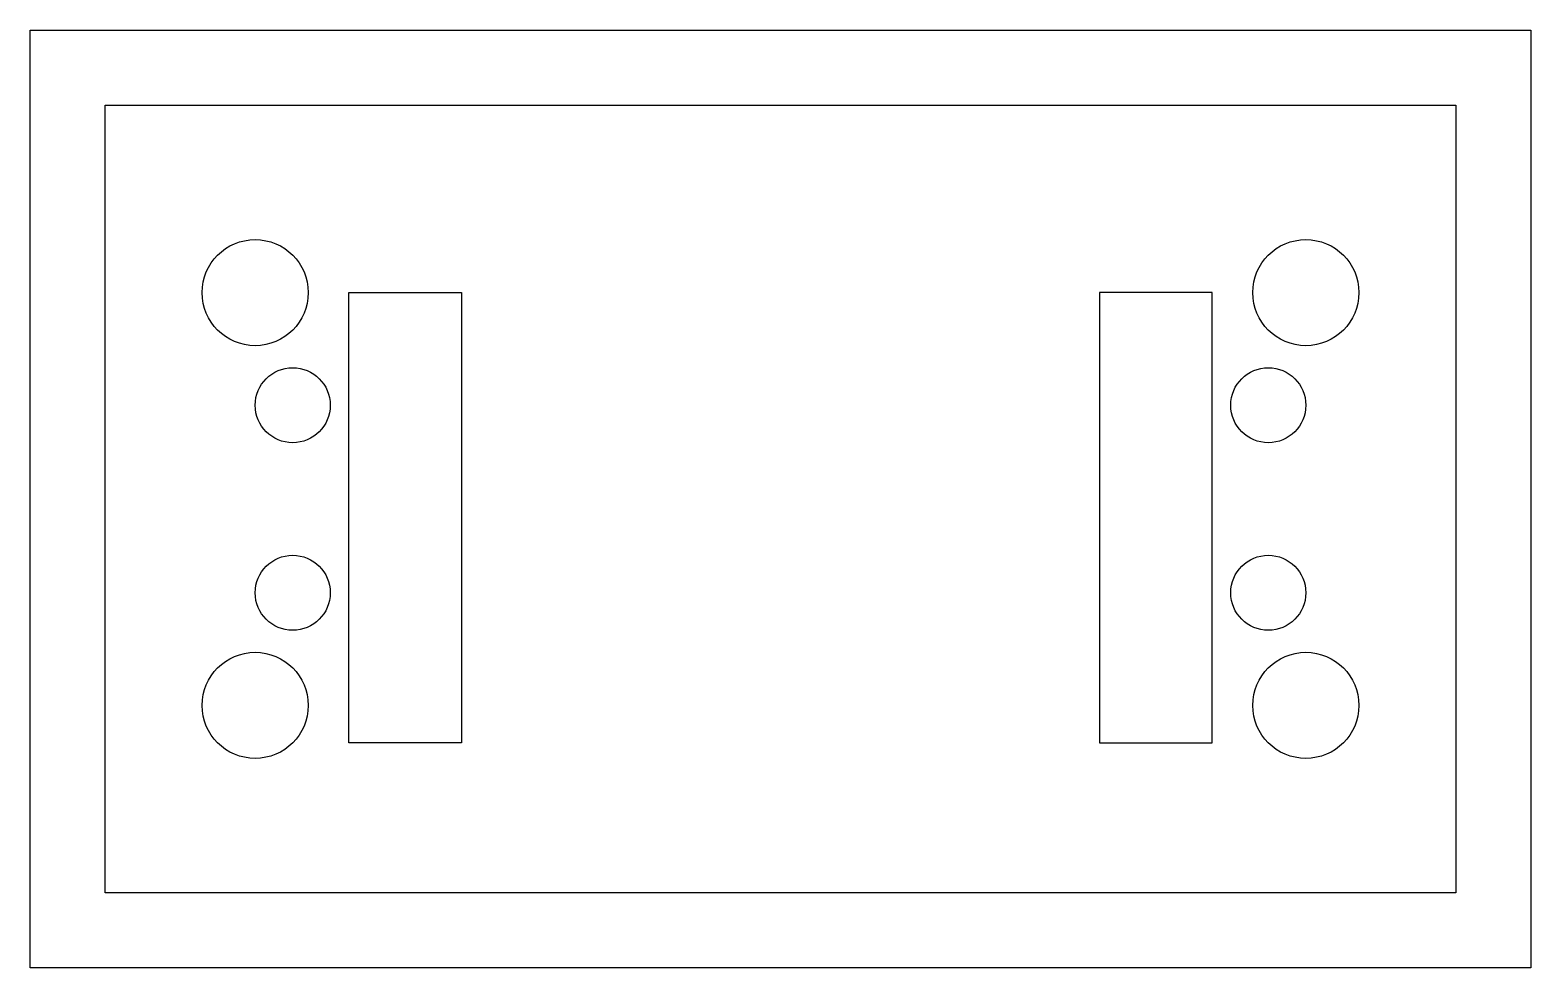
# Model space of a CAD drawing. Header units: millimetres. Extents: x 100 to 500, y 150 to 400.
import ezdxf

# ---------------------------------------------------------------- set-up
doc = ezdxf.new("R2010")
doc.units = ezdxf.units.MM

msp = doc.modelspace()

# ---------------------------------------------------------------- linework, layer by layer
for points in [[(100, 400), (500, 400), (500, 150), (100, 150)], [(120, 380), (480, 380), (480, 170), (120, 170)], [(215, 210), (185, 210), (185, 330), (215, 330)], [(385, 210), (415, 210), (415, 330), (385, 330)]]:
    msp.add_lwpolyline(points, close=True)
for centre, radius in [((160, 330), 14.14), ((440, 330), 14.14), ((170, 300), 10), ((430, 300), 10), ((170, 250), 10), ((430, 250), 10), ((160, 220), 14.14), ((440, 220), 14.14)]:
    msp.add_circle(centre, radius)

doc.saveas('drawing.dxf')
